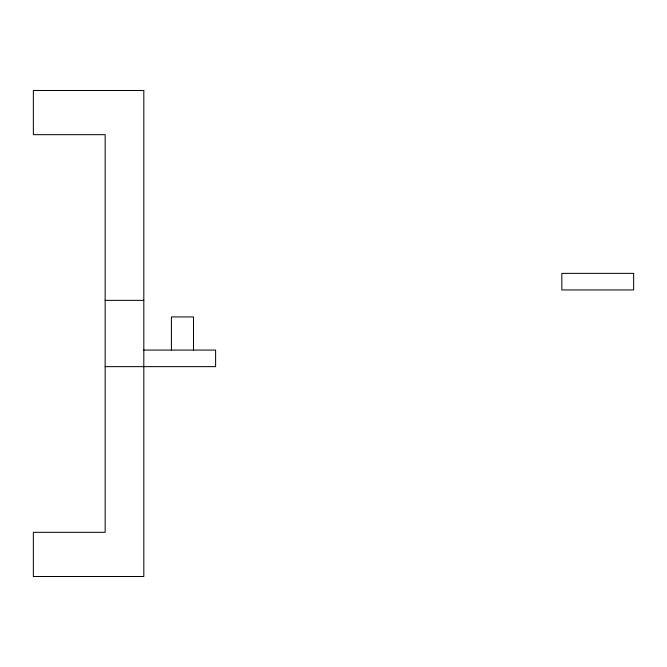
<?xml version="1.0" encoding="UTF-8"?>
<svg xmlns="http://www.w3.org/2000/svg" width="667" height="667" viewBox="0 0 667 667"><rect width="100%" height="100%" fill="white"/><g stroke="black" fill="none" stroke-linecap="round" stroke-linejoin="round"><path stroke-width="1" d="M105.153 300.358L143.814 300.358M143.814 350.067L215.608 350.067L215.608 366.642L105.153 366.642M193.497 350.067L193.497 316.933L171.427 316.933L171.427 350.067M143.814 90.487L33.35 90.487L33.35 134.676L105.153 134.676L105.153 532.324L33.35 532.324L33.35 576.513L143.814 576.513L143.814 90.487M633.65 273.378L561.847 273.378L561.847 289.945L633.65 289.945L633.65 273.378"/></g></svg>
